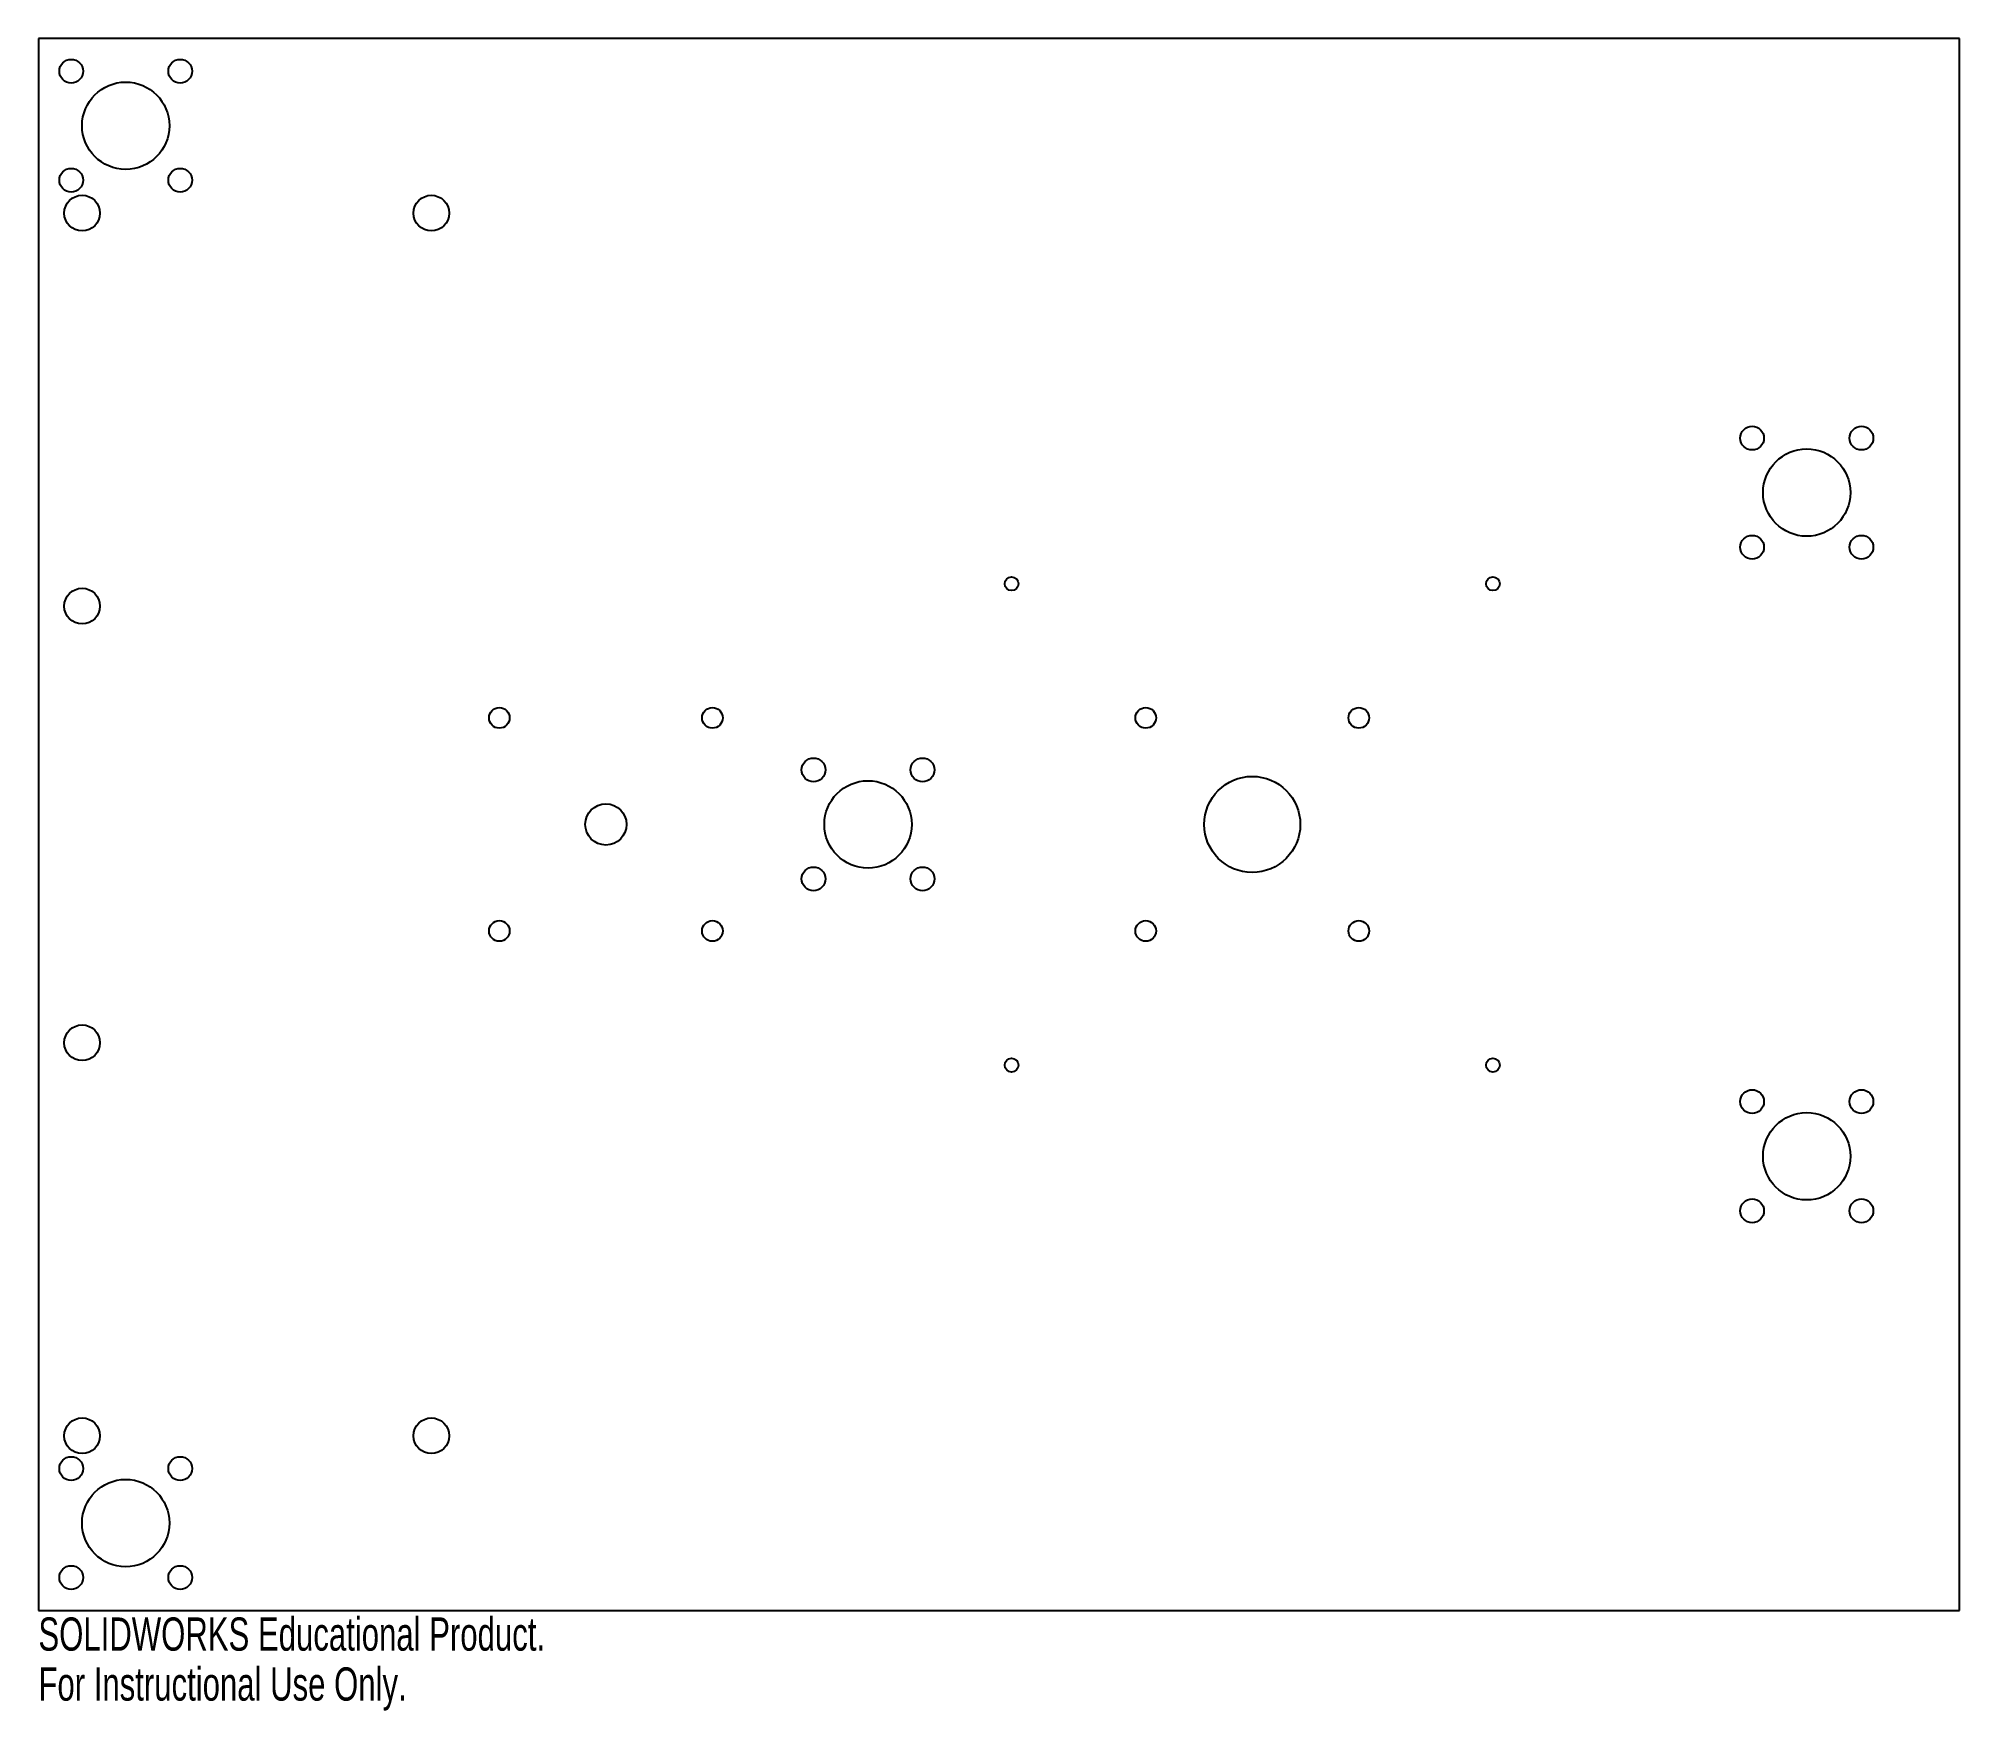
# Model space of a CAD drawing. Header units: inches. Extents: x -5.5 to 5.5, y -5.1 to 4.5.
import ezdxf

# ---------------------------------------------------------------- set-up
doc = ezdxf.new("R2010")
doc.units = ezdxf.units.IN
doc.header["$MEASUREMENT"] = 0
doc.styles.add('SLDTEXTSTYLE0', font='TXT', dxfattribs={"width": 0.7})

msp = doc.modelspace()

# ---------------------------------------------------------------- linework, layer by layer
at = {"color": 7, "linetype": 'Continuous', "lineweight": 25}
for p, q in [((5.5, 4.5), (-5.5, 4.5)), ((-5.5, 4.5), (-5.5, -4.5)), ((5.5, -4.5), (5.5, 4.5)), ((-5.5, -4.5), (5.5, -4.5))]:
    msp.add_line(p, q, dxfattribs=at)
for centre, radius in [((-5.312, 4.312), 0.068), ((-4.688, 4.312), 0.068), ((-5, 4), 0.25), ((-5.312, 3.688), 0.068), ((-4.688, 3.688), 0.068), ((-5.25, 3.5), 0.102), ((-3.25, 3.5), 0.102), ((4.312, 2.212), 0.068), ((4.938, 2.212), 0.068), ((4.625, 1.9), 0.25), ((4.312, 1.587), 0.068), ((4.938, 1.587), 0.068), ((-5.25, 1.25), 0.102), ((0.072, 1.378), 0.0394), ((2.828, 1.378), 0.0394), ((-2.861, 0.61), 0.0591), ((-1.641, 0.61), 0.0591), ((0.84, 0.61), 0.0591), ((2.06, 0.61), 0.0591), ((-1.062, 0.312), 0.068), ((-0.438, 0.312), 0.068), ((-0.75, 0), 0.25), ((1.45, 0), 0.275), ((-2.251, 0), 0.118), ((-1.062, -0.312), 0.068), ((-0.438, -0.312), 0.068), ((-2.861, -0.61), 0.0591), ((-1.641, -0.61), 0.0591), ((0.84, -0.61), 0.0591), ((2.06, -0.61), 0.0591), ((-5.25, -1.25), 0.102), ((0.072, -1.378), 0.0394), ((2.828, -1.378), 0.0394), ((4.312, -1.587), 0.068), ((4.938, -1.587), 0.068), ((4.625, -1.9), 0.25), ((4.312, -2.212), 0.068), ((4.938, -2.212), 0.068), ((-5.25, -3.5), 0.102), ((-3.25, -3.5), 0.102), ((-5.312, -3.688), 0.068), ((-4.688, -3.688), 0.068), ((-5, -4), 0.25), ((-5.312, -4.312), 0.068), ((-4.688, -4.312), 0.068)]:
    msp.add_circle(centre, radius, dxfattribs=at)

# ---------------------------------------------------------------- texts
at = {"color": 7, "linetype": 'Continuous', "char_height": 0.1903, "attachment_point": 1, "style": 'SLDTEXTSTYLE0'}
for s, insert in [('SOLIDWORKS Educational Product.', (-5.5, -4.54)), ('For Instructional Use Only.', (-5.5, -4.826))]:
    msp.add_mtext(s, dxfattribs=dict(at, insert=insert))

doc.saveas('drawing.dxf')
